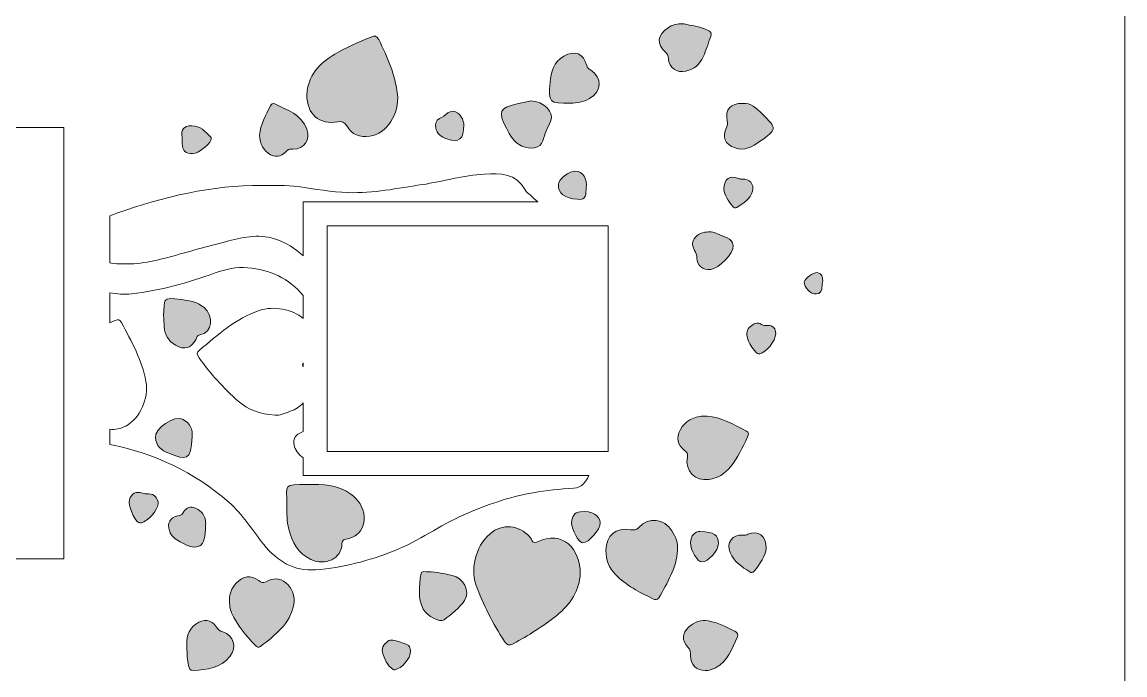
# Model space of a CAD drawing. Header units: inches. Extents: x 0 to 12, y -12 to 0.
# Drawn here: x 6.96 to 12, y -7.65 to -4.67 of the extents above; entities that cross this region are included whole.
import ezdxf

# ---------------------------------------------------------------- set-up
doc = ezdxf.new("R2010")
doc.units = ezdxf.units.IN
doc.header["$MEASUREMENT"] = 0
doc.layers.add('Layer 1', color=7, linetype='Continuous')

# ---------------------------------------------------------------- blocks, each defined once
blk = doc.blocks.new('block 2')
at = {"layer": 'Layer 1', "true_color": 0xffffff}
h = blk.add_hatch(color=7, dxfattribs=at)
h.dxf.hatch_style = 2
edge = h.paths.add_edge_path()
edge.add_spline(control_points=[(9.9879, -4.6808), (9.955, -4.678), (9.9333, -4.6863), (9.914, -4.6986), (9.8648, -4.7302), (9.8606, -4.7733), (9.9032, -4.8107), (9.9135, -4.8197), (9.9145, -4.8281), (9.9155, -4.8399), (9.9187, -4.8818), (9.9548, -4.9072), (9.9957, -4.8969), (10.0323, -4.8878), (10.0599, -4.8656), (10.075, -4.8314), (10.0883, -4.8012), (10.0977, -4.7692), (10.1092, -4.7382), (10.1149, -4.723), (10.1089, -4.7155), (10.0949, -4.7092), (10.0578, -4.6927), (10.0178, -4.6886), (9.9879, -4.6808)], knot_values=[0, 0, 0, 0, 1, 1, 1, 2, 2, 2, 3, 3, 3, 4, 4, 4, 5, 5, 5, 6, 6, 6, 7, 7, 7, 8, 8, 8, 8], degree=3, periodic=1)
h = blk.add_hatch(color=7, dxfattribs=at)
h.dxf.hatch_style = 2
edge = h.paths.add_edge_path()
edge.add_spline(control_points=[(8.4063, -5.1286), (8.4263, -5.1251), (8.4363, -5.128), (8.447, -5.1471), (8.4697, -5.1876), (8.5085, -5.2009), (8.553, -5.1942), (8.6298, -5.1828), (8.6892, -5.0919), (8.6789, -5.0025), (8.6686, -4.9133), (8.6326, -4.8327), (8.5938, -4.753), (8.5849, -4.7348), (8.5746, -4.7342), (8.5582, -4.741), (8.5019, -4.7641), (8.4461, -4.7883), (8.3936, -4.8191), (8.3203, -4.862), (8.2693, -4.9202), (8.2649, -5.0032), (8.2647, -5.0949), (8.3214, -5.1433), (8.4063, -5.1286)], knot_values=[0, 0, 0, 0, 1, 1, 1, 2, 2, 2, 3, 3, 3, 4, 4, 4, 5, 5, 5, 6, 6, 6, 7, 7, 7, 8, 8, 8, 8], degree=3, periodic=1)
h = blk.add_hatch(color=7, dxfattribs=at)
h.dxf.hatch_style = 2
edge = h.paths.add_edge_path()
edge.add_spline(control_points=[(9.4695, -5.0439), (9.4972, -5.0421), (9.5281, -5.0393), (9.5555, -5.0223), (9.6137, -4.9863), (9.6155, -4.9295), (9.5594, -4.8913), (9.5517, -4.886), (9.5457, -4.8813), (9.5429, -4.871), (9.5281, -4.8159), (9.4887, -4.8004), (9.4386, -4.8286), (9.3917, -4.855), (9.3807, -4.9011), (9.3759, -4.9482), (9.3667, -5.0402), (9.3719, -5.0445), (9.4695, -5.0439)], knot_values=[0, 0, 0, 0, 1, 1, 1, 2, 2, 2, 3, 3, 3, 4, 4, 4, 5, 5, 5, 6, 6, 6, 6], degree=3, periodic=1)
h = blk.add_hatch(color=7, dxfattribs=at)
h.dxf.hatch_style = 2
edge = h.paths.add_edge_path()
edge.add_spline(control_points=[(9.2879, -5.0326), (9.2718, -5.0361), (9.2517, -5.0405), (9.2317, -5.045), (9.1437, -5.0645), (9.1364, -5.0791), (9.1761, -5.1578), (9.1928, -5.1907), (9.2108, -5.2225), (9.2466, -5.2392), (9.2848, -5.2571), (9.3323, -5.2488), (9.342, -5.2157), (9.3513, -5.1843), (9.3643, -5.1561), (9.3778, -5.1268), (9.3968, -5.0854), (9.3466, -5.0332), (9.2879, -5.0326)], knot_values=[0, 0, 0, 0, 1, 1, 1, 2, 2, 2, 3, 3, 3, 4, 4, 4, 5, 5, 5, 6, 6, 6, 6], degree=3, periodic=1)
h = blk.add_hatch(color=7, dxfattribs=at)
h.dxf.hatch_style = 2
edge = h.paths.add_edge_path()
edge.add_spline(control_points=[(8.0995, -5.2784), (8.1304, -5.2959), (8.1543, -5.2815), (8.1757, -5.2593), (8.1832, -5.2517), (8.1927, -5.2541), (8.2017, -5.2538), (8.2546, -5.252), (8.2821, -5.212), (8.2647, -5.1624), (8.2404, -5.0932), (8.1756, -5.0748), (8.1188, -5.0466), (8.1107, -5.0426), (8.1026, -5.0474), (8.0987, -5.0554), (8.0771, -5.0995), (8.0521, -5.1425), (8.0497, -5.1886), (8.0506, -5.2311), (8.0669, -5.2598), (8.0995, -5.2784)], knot_values=[0, 0, 0, 0, 1, 1, 1, 2, 2, 2, 3, 3, 3, 4, 4, 4, 5, 5, 5, 6, 6, 6, 7, 7, 7, 7], degree=3, periodic=1)
h = blk.add_hatch(color=7, dxfattribs=at)
h.dxf.hatch_style = 2
edge = h.paths.add_edge_path()
edge.add_spline(control_points=[(8.8703, -5.1138), (8.8535, -5.1195), (8.8512, -5.1376), (8.8537, -5.1551), (8.858, -5.1845), (8.8786, -5.1975), (8.9037, -5.206), (8.9603, -5.2251), (8.9825, -5.2091), (8.9817, -5.1427), (8.9808, -5.1258), (8.9745, -5.1034), (8.9545, -5.089), (8.9172, -5.062), (8.8979, -5.1042), (8.8703, -5.1138)], knot_values=[0, 0, 0, 0, 1, 1, 1, 2, 2, 2, 3, 3, 3, 4, 4, 4, 5, 5, 5, 5], degree=3, periodic=1)
h = blk.add_hatch(color=7, dxfattribs=at)
h.dxf.hatch_style = 2
edge = h.paths.add_edge_path()
edge.add_spline(control_points=[(10.2205, -5.2474), (10.2638, -5.2625), (10.2986, -5.2429), (10.332, -5.2189), (10.4131, -5.1606), (10.4132, -5.1604), (10.3417, -5.0903), (10.317, -5.0661), (10.292, -5.0418), (10.2553, -5.0441), (10.199, -5.0437), (10.1749, -5.0712), (10.1837, -5.1245), (10.1854, -5.135), (10.1866, -5.1436), (10.1815, -5.154), (10.1596, -5.1987), (10.1734, -5.2309), (10.2205, -5.2474)], knot_values=[0, 0, 0, 0, 1, 1, 1, 2, 2, 2, 3, 3, 3, 4, 4, 4, 5, 5, 5, 6, 6, 6, 6], degree=3, periodic=1)
h = blk.add_hatch(color=7, dxfattribs=at)
h.dxf.hatch_style = 2
edge = h.paths.add_edge_path()
edge.add_spline(control_points=[(7.6966, -5.2278), (7.6967, -5.2607), (7.7123, -5.2754), (7.7453, -5.2737), (7.769, -5.2724), (7.8192, -5.2343), (7.8275, -5.2122), (7.8298, -5.206), (7.8299, -5.201), (7.8256, -5.1967), (7.8012, -5.1728), (7.7783, -5.1464), (7.7399, -5.1466), (7.7022, -5.1466), (7.6896, -5.1621), (7.6953, -5.2006), (7.6966, -5.2096), (7.6965, -5.2187), (7.6966, -5.2278)], knot_values=[0, 0, 0, 0, 1, 1, 1, 2, 2, 2, 3, 3, 3, 4, 4, 4, 5, 5, 5, 6, 6, 6, 6], degree=3, periodic=1)
h = blk.add_hatch(color=7, dxfattribs=at)
h.dxf.hatch_style = 2
edge = h.paths.add_edge_path()
edge.add_spline(control_points=[(9.4135, -5.4152), (9.4113, -5.4543), (9.4426, -5.4783), (9.5004, -5.4819), (9.5448, -5.49), (9.5376, -5.4543), (9.5404, -5.4314), (9.5459, -5.3874), (9.5245, -5.3554), (9.493, -5.3537), (9.4632, -5.352), (9.4149, -5.3894), (9.4135, -5.4152)], knot_values=[0, 0, 0, 0, 1, 1, 1, 2, 2, 2, 3, 3, 3, 4, 4, 4, 4], degree=3, periodic=1)
h = blk.add_hatch(color=7, dxfattribs=at)
h.dxf.hatch_style = 2
edge = h.paths.add_edge_path()
edge.add_spline(control_points=[(10.2278, -5.5191), (10.2586, -5.501), (10.2895, -5.4821), (10.2993, -5.4446), (10.3079, -5.4114), (10.2871, -5.3886), (10.2513, -5.3899), (10.2453, -5.3902), (10.2406, -5.3892), (10.2351, -5.387), (10.1961, -5.3717), (10.1702, -5.3885), (10.1692, -5.4358), (10.171, -5.4634), (10.189, -5.4897), (10.2092, -5.5148), (10.2138, -5.5206), (10.2212, -5.5231), (10.2278, -5.5191)], knot_values=[0, 0, 0, 0, 1, 1, 1, 2, 2, 2, 3, 3, 3, 4, 4, 4, 5, 5, 5, 6, 6, 6, 6], degree=3, periodic=1)
h = blk.add_hatch(color=7, dxfattribs=at)
h.dxf.hatch_style = 2
edge = h.paths.add_edge_path()
edge.add_spline(control_points=[(10.1394, -5.64), (10.1215, -5.6297), (10.1017, -5.6294), (10.0825, -5.6328), (10.0534, -5.638), (10.0329, -5.6546), (10.0262, -5.6805), (10.0235, -5.7087), (10.0473, -5.7235), (10.0457, -5.749), (10.0436, -5.784), (10.0746, -5.8078), (10.1088, -5.803), (10.1454, -5.7979), (10.2158, -5.73), (10.2119, -5.6931), (10.208, -5.6568), (10.1658, -5.6553), (10.1394, -5.64)], knot_values=[0, 0, 0, 0, 1, 1, 1, 2, 2, 2, 3, 3, 3, 4, 4, 4, 5, 5, 5, 6, 6, 6, 6], degree=3, periodic=1)
h = blk.add_hatch(color=7, dxfattribs=at)
h.dxf.hatch_style = 2
edge = h.paths.add_edge_path()
edge.add_spline(control_points=[(10.5362, -5.8594), (10.5348, -5.8844), (10.565, -5.9174), (10.5909, -5.9146), (10.6257, -5.9107), (10.6129, -5.8786), (10.6194, -5.8619), (10.6222, -5.8379), (10.617, -5.8208), (10.5945, -5.817), (10.5776, -5.8142), (10.537, -5.8455), (10.5362, -5.8594)], knot_values=[0, 0, 0, 0, 1, 1, 1, 2, 2, 2, 3, 3, 3, 4, 4, 4, 4], degree=3, periodic=1)
h = blk.add_hatch(color=7, dxfattribs=at)
h.dxf.hatch_style = 2
edge = h.paths.add_edge_path()
edge.add_spline(control_points=[(7.7764, -6.1019), (7.8384, -6.0915), (7.8379, -6.0127), (7.7961, -5.9769), (7.7668, -5.9517), (7.7313, -5.945), (7.6943, -5.9404), (7.5959, -5.9282), (7.6193, -5.9372), (7.611, -6.0138), (7.6122, -6.0324), (7.6132, -6.0485), (7.6141, -6.0645), (7.616, -6.102), (7.6341, -6.1296), (7.6658, -6.1486), (7.7056, -6.1723), (7.7386, -6.1626), (7.7592, -6.1207), (7.7633, -6.1123), (7.765, -6.1038), (7.7764, -6.1019)], knot_values=[0, 0, 0, 0, 1, 1, 1, 2, 2, 2, 3, 3, 3, 4, 4, 4, 5, 5, 5, 6, 6, 6, 7, 7, 7, 7], degree=3, periodic=1)
h = blk.add_hatch(color=7, dxfattribs=at)
h.dxf.hatch_style = 2
edge = h.paths.add_edge_path()
edge.add_spline(control_points=[(10.3325, -6.1877), (10.3608, -6.183), (10.4059, -6.1297), (10.4057, -6.0952), (10.4052, -6.0745), (10.396, -6.0573), (10.3672, -6.0581), (10.3581, -6.0584), (10.3486, -6.0596), (10.3405, -6.0539), (10.3209, -6.0403), (10.3057, -6.0514), (10.2909, -6.0629), (10.2731, -6.0768), (10.2708, -6.0958), (10.2766, -6.1159), (10.2837, -6.1405), (10.2977, -6.1614), (10.3151, -6.1801), (10.3198, -6.1852), (10.3239, -6.1891), (10.3325, -6.1877)], knot_values=[0, 0, 0, 0, 1, 1, 1, 2, 2, 2, 3, 3, 3, 4, 4, 4, 5, 5, 5, 6, 6, 6, 7, 7, 7, 7], degree=3, periodic=1)
h = blk.add_hatch(color=7, dxfattribs=at)
h.dxf.hatch_style = 2
edge = h.paths.add_edge_path()
edge.add_spline(control_points=[(7.6979, -6.4863), (7.6604, -6.4672), (7.5699, -6.5289), (7.5736, -6.5708), (7.5768, -6.6083), (7.6011, -6.6293), (7.6345, -6.6421), (7.7165, -6.6734), (7.735, -6.6809), (7.7415, -6.5654), (7.7455, -6.5343), (7.7326, -6.5039), (7.6979, -6.4863)], knot_values=[0, 0, 0, 0, 1, 1, 1, 2, 2, 2, 3, 3, 3, 4, 4, 4, 4], degree=3, periodic=1)
h = blk.add_hatch(color=7, dxfattribs=at)
h.dxf.hatch_style = 2
edge = h.paths.add_edge_path()
edge.add_spline(control_points=[(10.1001, -6.7619), (10.1406, -6.7562), (10.1736, -6.7364), (10.199, -6.7046), (10.2322, -6.6631), (10.2549, -6.6154), (10.2774, -6.5677), (10.2824, -6.5572), (10.2837, -6.5467), (10.2721, -6.5407), (10.2131, -6.5104), (10.1552, -6.4765), (10.0931, -6.4724), (10.0772, -6.4732), (10.0678, -6.4726), (10.0588, -6.4742), (10.0137, -6.4821), (9.9797, -6.5065), (9.9635, -6.5493), (9.9497, -6.5856), (9.9677, -6.6138), (9.9964, -6.6358), (10.0053, -6.6426), (10.0042, -6.6503), (10.0023, -6.6602), (9.9906, -6.7226), (10.0371, -6.7708), (10.1001, -6.7619)], knot_values=[0, 0, 0, 0, 1, 1, 1, 2, 2, 2, 3, 3, 3, 4, 4, 4, 5, 5, 5, 6, 6, 6, 7, 7, 7, 8, 8, 8, 9, 9, 9, 9], degree=3, periodic=1)
h = blk.add_hatch(color=7, dxfattribs=at)
h.dxf.hatch_style = 2
edge = h.paths.add_edge_path()
edge.add_spline(control_points=[(8.1734, -6.8788), (8.1726, -6.9157), (8.1743, -6.9524), (8.1825, -6.9885), (8.1963, -7.0494), (8.2247, -7.0995), (8.284, -7.1275), (8.3478, -7.1578), (8.425, -7.1235), (8.4252, -7.0551), (8.4253, -7.0351), (8.4388, -7.0354), (8.4527, -7.0323), (8.5013, -7.0215), (8.5314, -6.9812), (8.5273, -6.9316), (8.5237, -6.8875), (8.4998, -6.8539), (8.4655, -6.8284), (8.4065, -6.7845), (8.3369, -6.7841), (8.2677, -6.7846), (8.1538, -6.7855), (8.1745, -6.7819), (8.1734, -6.8788)], knot_values=[0, 0, 0, 0, 1, 1, 1, 2, 2, 2, 3, 3, 3, 4, 4, 4, 5, 5, 5, 6, 6, 6, 7, 7, 7, 8, 8, 8, 8], degree=3, periodic=1)
h = blk.add_hatch(color=7, dxfattribs=at)
h.dxf.hatch_style = 2
edge = h.paths.add_edge_path()
edge.add_spline(control_points=[(7.5151, -6.8248), (7.4851, -6.8144), (7.464, -6.8253), (7.4549, -6.8549), (7.448, -6.8772), (7.4764, -6.9482), (7.4969, -6.9586), (7.5006, -6.9604), (7.5057, -6.9609), (7.5098, -6.9601), (7.538, -6.9549), (7.5852, -6.901), (7.5862, -6.8735), (7.5871, -6.8485), (7.5676, -6.8275), (7.5419, -6.8276), (7.5327, -6.8276), (7.5242, -6.828), (7.5151, -6.8248)], knot_values=[0, 0, 0, 0, 1, 1, 1, 2, 2, 2, 3, 3, 3, 4, 4, 4, 5, 5, 5, 6, 6, 6, 6], degree=3, periodic=1)
h = blk.add_hatch(color=7, dxfattribs=at)
h.dxf.hatch_style = 2
edge = h.paths.add_edge_path()
edge.add_spline(control_points=[(7.8032, -6.9728), (7.803, -6.9689), (7.8039, -6.9584), (7.8019, -6.9484), (7.796, -6.9189), (7.7768, -6.8994), (7.7494, -6.8901), (7.7263, -6.8823), (7.7097, -6.8963), (7.6986, -6.9154), (7.6931, -6.925), (7.6855, -6.9261), (7.6763, -6.928), (7.6402, -6.9356), (7.6256, -6.9618), (7.6381, -6.9969), (7.6466, -7.0209), (7.6655, -7.036), (7.6871, -7.0474), (7.7721, -7.0922), (7.802, -7.0745), (7.8032, -6.9728)], knot_values=[0, 0, 0, 0, 1, 1, 1, 2, 2, 2, 3, 3, 3, 4, 4, 4, 5, 5, 5, 6, 6, 6, 7, 7, 7, 7], degree=3, periodic=1)
h = blk.add_hatch(color=7, dxfattribs=at)
h.dxf.hatch_style = 2
edge = h.paths.add_edge_path()
edge.add_spline(control_points=[(9.6042, -6.9603), (9.6029, -6.9256), (9.568, -6.9049), (9.5139, -6.9091), (9.4836, -6.9114), (9.4766, -6.9352), (9.4732, -6.9581), (9.4736, -6.9915), (9.5083, -7.052), (9.5255, -7.0518), (9.5519, -7.0515), (9.6052, -6.9894), (9.6042, -6.9603)], knot_values=[0, 0, 0, 0, 1, 1, 1, 2, 2, 2, 3, 3, 3, 4, 4, 4, 4], degree=3, periodic=1)
h = blk.add_hatch(color=7, dxfattribs=at)
h.dxf.hatch_style = 2
edge = h.paths.add_edge_path()
edge.add_spline(control_points=[(9.7811, -6.9807), (9.7685, -6.9945), (9.7581, -6.9939), (9.7424, -6.9913), (9.6744, -6.9801), (9.6324, -7.0171), (9.6307, -7.0865), (9.6297, -7.1292), (9.6451, -7.1654), (9.6736, -7.1954), (9.7217, -7.2461), (9.783, -7.2773), (9.8454, -7.3064), (9.8557, -7.3112), (9.8655, -7.3148), (9.8721, -7.3028), (9.9103, -7.2339), (9.9525, -7.1665), (9.9575, -7.0848), (9.9608, -7.0518), (9.9485, -7.0234), (9.932, -6.9967), (9.8966, -6.9394), (9.8262, -6.9313), (9.7811, -6.9807)], knot_values=[0, 0, 0, 0, 1, 1, 1, 2, 2, 2, 3, 3, 3, 4, 4, 4, 5, 5, 5, 6, 6, 6, 7, 7, 7, 8, 8, 8, 8], degree=3, periodic=1)
h = blk.add_hatch(color=7, dxfattribs=at)
h.dxf.hatch_style = 2
edge = h.paths.add_edge_path()
edge.add_spline(control_points=[(9.3133, -7.048), (9.2954, -7.0566), (9.2951, -7.0414), (9.2892, -7.033), (9.248, -6.9748), (9.1697, -6.9607), (9.1124, -7.0011), (9.0432, -7.0501), (9.0084, -7.1611), (9.0368, -7.2418), (9.0693, -7.3341), (9.1146, -7.4199), (9.1681, -7.5017), (9.1792, -7.5185), (9.1885, -7.5222), (9.2071, -7.5121), (9.2768, -7.4743), (9.3441, -7.4327), (9.4059, -7.383), (9.4692, -7.3321), (9.5104, -7.2679), (9.5134, -7.1914), (9.5123, -7.0824), (9.4382, -6.9885), (9.3133, -7.048)], knot_values=[0, 0, 0, 0, 1, 1, 1, 2, 2, 2, 3, 3, 3, 4, 4, 4, 5, 5, 5, 6, 6, 6, 7, 7, 7, 8, 8, 8, 8], degree=3, periodic=1)
h = blk.add_hatch(color=7, dxfattribs=at)
h.dxf.hatch_style = 2
edge = h.paths.add_edge_path()
edge.add_spline(control_points=[(10.1443, -7.0548), (10.145, -7.0158), (10.1248, -7.0023), (10.0609, -6.9988), (10.0366, -6.9975), (10.0172, -7.0199), (10.0168, -7.0495), (10.0163, -7.0839), (10.0487, -7.1392), (10.069, -7.1388), (10.0974, -7.1383), (10.1438, -7.0865), (10.1443, -7.0548)], knot_values=[0, 0, 0, 0, 1, 1, 1, 2, 2, 2, 3, 3, 3, 4, 4, 4, 4], degree=3, periodic=1)
h = blk.add_hatch(color=7, dxfattribs=at)
h.dxf.hatch_style = 2
edge = h.paths.add_edge_path()
edge.add_spline(control_points=[(10.3079, -7.1813), (10.3329, -7.1469), (10.3584, -7.1128), (10.3626, -7.0762), (10.3626, -7.0174), (10.3248, -6.9919), (10.279, -7.0124), (10.2713, -7.0158), (10.2643, -7.0165), (10.2559, -7.0158), (10.2076, -7.0119), (10.1791, -7.0514), (10.1976, -7.096), (10.215, -7.1378), (10.2509, -7.1609), (10.2869, -7.1839), (10.295, -7.189), (10.3021, -7.1893), (10.3079, -7.1813)], knot_values=[0, 0, 0, 0, 1, 1, 1, 2, 2, 2, 3, 3, 3, 4, 4, 4, 5, 5, 5, 6, 6, 6, 6], degree=3, periodic=1)
h = blk.add_hatch(color=7, dxfattribs=at)
h.dxf.hatch_style = 2
edge = h.paths.add_edge_path()
edge.add_spline(control_points=[(8.0542, -7.5247), (8.1193, -7.4723), (8.1895, -7.4226), (8.2052, -7.3327), (8.2116, -7.2957), (8.1991, -7.259), (8.169, -7.2337), (8.1415, -7.2107), (8.1089, -7.2122), (8.0789, -7.2291), (8.0641, -7.2374), (8.0576, -7.2317), (8.0465, -7.2238), (8.0092, -7.1973), (7.9736, -7.2023), (7.9424, -7.2359), (7.921, -7.259), (7.9122, -7.2866), (7.9119, -7.3079), (7.9121, -7.3359), (7.9143, -7.3533), (7.9218, -7.3709), (7.9467, -7.4291), (7.9883, -7.4745), (8.0303, -7.5199), (8.0372, -7.5273), (8.0449, -7.5322), (8.0542, -7.5247)], knot_values=[0, 0, 0, 0, 1, 1, 1, 2, 2, 2, 3, 3, 3, 4, 4, 4, 5, 5, 5, 6, 6, 6, 7, 7, 7, 8, 8, 8, 9, 9, 9, 9], degree=3, periodic=1)
h = blk.add_hatch(color=7, dxfattribs=at)
h.dxf.hatch_style = 2
edge = h.paths.add_edge_path()
edge.add_spline(control_points=[(8.8179, -7.1841), (8.8094, -7.1856), (8.7873, -7.1742), (8.7851, -7.1955), (8.7795, -7.2488), (8.7699, -7.3038), (8.7968, -7.3544), (8.8134, -7.3855), (8.8728, -7.4169), (8.8919, -7.4027), (8.9258, -7.3772), (8.9611, -7.3496), (8.9846, -7.3151), (9.0129, -7.2735), (8.9794, -7.2089), (8.9283, -7.2001), (8.8934, -7.1941), (8.859, -7.1827), (8.8179, -7.1841)], knot_values=[0, 0, 0, 0, 1, 1, 1, 2, 2, 2, 3, 3, 3, 4, 4, 4, 5, 5, 5, 6, 6, 6, 6], degree=3, periodic=1)
h = blk.add_hatch(color=7, dxfattribs=at)
h.dxf.hatch_style = 2
edge = h.paths.add_edge_path()
edge.add_spline(control_points=[(7.8814, -7.4578), (7.8687, -7.4534), (7.8605, -7.4475), (7.8527, -7.4362), (7.8276, -7.3998), (7.7939, -7.3964), (7.758, -7.4227), (7.7195, -7.4508), (7.7143, -7.4902), (7.7177, -7.5276), (7.7178, -7.5596), (7.7186, -7.5859), (7.7254, -7.6117), (7.7286, -7.6233), (7.7318, -7.6355), (7.7465, -7.6344), (7.8086, -7.6298), (7.8712, -7.6241), (7.9138, -7.5702), (7.9477, -7.5274), (7.9322, -7.4752), (7.8814, -7.4578)], knot_values=[0, 0, 0, 0, 1, 1, 1, 2, 2, 2, 3, 3, 3, 4, 4, 4, 5, 5, 5, 6, 6, 6, 7, 7, 7, 7], degree=3, periodic=1)
h = blk.add_hatch(color=7, dxfattribs=at)
h.dxf.hatch_style = 2
edge = h.paths.add_edge_path()
edge.add_spline(control_points=[(10.0051, -7.5282), (10.0164, -7.5401), (10.0168, -7.5514), (10.0169, -7.5652), (10.0172, -7.6086), (10.0418, -7.6335), (10.0843, -7.6342), (10.1009, -7.6348), (10.116, -7.6302), (10.1303, -7.6223), (10.1868, -7.5911), (10.2074, -7.5343), (10.2314, -7.48), (10.2371, -7.4673), (10.2285, -7.4602), (10.2192, -7.4554), (10.1804, -7.4358), (10.1416, -7.4156), (10.0983, -7.408), (10.0646, -7.4021), (10.0346, -7.4124), (10.0096, -7.4354), (9.978, -7.4645), (9.9754, -7.497), (10.0051, -7.5282)], knot_values=[0, 0, 0, 0, 1, 1, 1, 2, 2, 2, 3, 3, 3, 4, 4, 4, 5, 5, 5, 6, 6, 6, 7, 7, 7, 8, 8, 8, 8], degree=3, periodic=1)
h = blk.add_hatch(color=7, dxfattribs=at)
h.dxf.hatch_style = 2
edge = h.paths.add_edge_path()
edge.add_spline(control_points=[(8.6393, -7.4969), (8.6221, -7.5103), (8.6046, -7.5254), (8.6109, -7.5509), (8.6187, -7.5823), (8.6322, -7.6108), (8.6594, -7.6306), (8.6609, -7.6317), (8.6639, -7.6311), (8.6661, -7.6308), (8.6972, -7.6272), (8.7384, -7.5804), (8.7386, -7.5453), (8.7376, -7.5408), (8.7369, -7.5325), (8.7337, -7.5254), (8.7284, -7.5132), (8.6497, -7.4888), (8.6393, -7.4969)], knot_values=[0, 0, 0, 0, 1, 1, 1, 2, 2, 2, 3, 3, 3, 4, 4, 4, 5, 5, 5, 6, 6, 6, 6], degree=3, periodic=1)
at = {"layer": 'Layer 1', "lineweight": 0}
blk.add_lwpolyline([(9.6414, -6.579), (9.6414, -6.6335), (9.6065, -6.6335), (9.2031, -6.6335), (8.8928, -6.6335), (8.7349, -6.6335), (8.6942, -6.6335), (8.3831, -6.6335), (8.3586, -6.6335), (8.3586, -6.5174), (8.3586, -6.0914), (8.3586, -5.8682), (8.3586, -5.7554), (8.3586, -5.6961), (8.3586, -5.6027), (9.4992, -5.6027), (9.6414, -5.6027), (9.6414, -5.6753), (9.6414, -6.579)], dxfattribs=at)
for points, knots in [([(9.9879, -4.6808), (9.955, -4.678), (9.9333, -4.6863), (9.914, -4.6986), (9.8648, -4.7302), (9.8606, -4.7733), (9.9032, -4.8107), (9.9135, -4.8197), (9.9145, -4.8281), (9.9155, -4.8399), (9.9187, -4.8818), (9.9548, -4.9072), (9.9957, -4.8969), (10.0323, -4.8878), (10.0599, -4.8656), (10.075, -4.8314), (10.0883, -4.8012), (10.0977, -4.7692), (10.1092, -4.7382), (10.1149, -4.723), (10.1089, -4.7155), (10.0949, -4.7092), (10.0578, -4.6927), (10.0178, -4.6886), (9.9879, -4.6808)], [0, 0, 0, 0, 1, 1, 1, 2, 2, 2, 3, 3, 3, 4, 4, 4, 5, 5, 5, 6, 6, 6, 7, 7, 7, 8, 8, 8, 8]), ([(8.4063, -5.1286), (8.4263, -5.1251), (8.4363, -5.128), (8.447, -5.1471), (8.4697, -5.1876), (8.5085, -5.2009), (8.553, -5.1942), (8.6298, -5.1828), (8.6892, -5.0919), (8.6789, -5.0025), (8.6686, -4.9133), (8.6326, -4.8327), (8.5938, -4.753), (8.5849, -4.7348), (8.5746, -4.7342), (8.5582, -4.741), (8.5019, -4.7641), (8.4461, -4.7883), (8.3936, -4.8191), (8.3203, -4.862), (8.2693, -4.9202), (8.2649, -5.0032), (8.2647, -5.0949), (8.3214, -5.1433), (8.4063, -5.1286)], [0, 0, 0, 0, 1, 1, 1, 2, 2, 2, 3, 3, 3, 4, 4, 4, 5, 5, 5, 6, 6, 6, 7, 7, 7, 8, 8, 8, 8]), ([(9.4695, -5.0439), (9.4972, -5.0421), (9.5281, -5.0393), (9.5555, -5.0223), (9.6137, -4.9863), (9.6155, -4.9295), (9.5594, -4.8913), (9.5517, -4.886), (9.5457, -4.8813), (9.5429, -4.871), (9.5281, -4.8159), (9.4887, -4.8004), (9.4386, -4.8286), (9.3917, -4.855), (9.3807, -4.9011), (9.3759, -4.9482), (9.3667, -5.0402), (9.3719, -5.0445), (9.4695, -5.0439)], [0, 0, 0, 0, 1, 1, 1, 2, 2, 2, 3, 3, 3, 4, 4, 4, 5, 5, 5, 6, 6, 6, 6]), ([(9.2879, -5.0326), (9.2718, -5.0361), (9.2517, -5.0405), (9.2317, -5.045), (9.1437, -5.0645), (9.1364, -5.0791), (9.1761, -5.1578), (9.1928, -5.1907), (9.2108, -5.2225), (9.2466, -5.2392), (9.2848, -5.2571), (9.3323, -5.2488), (9.342, -5.2157), (9.3513, -5.1843), (9.3643, -5.1561), (9.3778, -5.1268), (9.3968, -5.0854), (9.3466, -5.0332), (9.2879, -5.0326)], [0, 0, 0, 0, 1, 1, 1, 2, 2, 2, 3, 3, 3, 4, 4, 4, 5, 5, 5, 6, 6, 6, 6]), ([(8.0995, -5.2784), (8.1304, -5.2959), (8.1543, -5.2815), (8.1757, -5.2593), (8.1832, -5.2517), (8.1927, -5.2541), (8.2017, -5.2538), (8.2546, -5.252), (8.2821, -5.212), (8.2647, -5.1624), (8.2404, -5.0932), (8.1756, -5.0748), (8.1188, -5.0466), (8.1107, -5.0426), (8.1026, -5.0474), (8.0987, -5.0554), (8.0771, -5.0995), (8.0521, -5.1425), (8.0497, -5.1886), (8.0506, -5.2311), (8.0669, -5.2598), (8.0995, -5.2784)], [0, 0, 0, 0, 1, 1, 1, 2, 2, 2, 3, 3, 3, 4, 4, 4, 5, 5, 5, 6, 6, 6, 7, 7, 7, 7]), ([(8.8703, -5.1138), (8.8535, -5.1195), (8.8512, -5.1376), (8.8537, -5.1551), (8.858, -5.1845), (8.8786, -5.1975), (8.9037, -5.206), (8.9603, -5.2251), (8.9825, -5.2091), (8.9817, -5.1427), (8.9808, -5.1258), (8.9745, -5.1034), (8.9545, -5.089), (8.9172, -5.062), (8.8979, -5.1042), (8.8703, -5.1138)], [0, 0, 0, 0, 1, 1, 1, 2, 2, 2, 3, 3, 3, 4, 4, 4, 5, 5, 5, 5]), ([(10.2205, -5.2474), (10.2638, -5.2625), (10.2986, -5.2429), (10.332, -5.2189), (10.4131, -5.1606), (10.4132, -5.1604), (10.3417, -5.0903), (10.317, -5.0661), (10.292, -5.0418), (10.2553, -5.0441), (10.199, -5.0437), (10.1749, -5.0712), (10.1837, -5.1245), (10.1854, -5.135), (10.1866, -5.1436), (10.1815, -5.154), (10.1596, -5.1987), (10.1734, -5.2309), (10.2205, -5.2474)], [0, 0, 0, 0, 1, 1, 1, 2, 2, 2, 3, 3, 3, 4, 4, 4, 5, 5, 5, 6, 6, 6, 6]), ([(6.3606, -5.154), (6.3606, -5.154), (7.0187, -5.154), (7.0187, -5.154), (7.0187, -5.154), (7.0771, -5.154), (7.0771, -5.154), (7.0771, -5.154), (7.1564, -5.154), (7.1564, -5.154), (7.1564, -5.154), (7.1564, -5.2881), (7.1564, -5.2881), (7.1564, -5.2881), (7.1564, -5.4411), (7.1564, -5.4411), (7.1564, -5.4411), (7.1564, -5.5149), (7.1564, -5.5149), (7.1564, -5.5149), (7.1564, -5.8461), (7.1564, -5.8461), (7.1564, -5.8461), (7.1564, -6.1772), (7.1564, -6.1772), (7.1564, -6.1772), (7.1564, -6.4674), (7.1564, -6.4674), (7.1564, -6.4674), (7.1564, -6.577), (7.1564, -6.577), (7.1564, -6.577), (7.1564, -6.6783), (7.1564, -6.6783), (7.1564, -6.6783), (7.1564, -6.7538), (7.1564, -6.7538), (7.1564, -6.7538), (7.1564, -7.1022), (7.1564, -7.1022), (7.1564, -7.1022), (7.1564, -7.1238), (7.1564, -7.1238), (7.1564, -7.1238), (6.9864, -7.1238), (6.9864, -7.1238), (6.9864, -7.1238), (6.5675, -7.1238), (6.5675, -7.1238), (6.5675, -7.1238), (6.2478, -7.1238), (6.2478, -7.1238), (6.2478, -7.1238), (5.6067, -7.1238), (5.6067, -7.1238), (5.6067, -7.1238), (5.1182, -7.1238), (5.1182, -7.1238), (5.1182, -7.1238), (4.8867, -7.1238), (4.8867, -7.1238), (4.8867, -7.1238), (4.7047, -7.1238), (4.7047, -7.1238), (4.7047, -7.1238), (4.7047, -7.1163), (4.7047, -7.1163), (4.7047, -7.1163), (4.7047, -6.6588), (4.7047, -6.6588), (4.7047, -6.6588), (4.7047, -6.406), (4.7047, -6.406), (4.7047, -6.406), (4.7047, -5.8933), (4.7047, -5.8933), (4.7047, -5.8933), (4.7047, -5.8388), (4.7047, -5.8388), (4.7047, -5.8388), (4.7047, -5.4395), (4.7047, -5.4395), (4.7047, -5.4395), (4.7047, -5.3114), (4.7047, -5.3114), (4.7047, -5.3114), (4.7047, -5.154), (4.7047, -5.154), (4.7047, -5.154), (4.7615, -5.154), (4.7615, -5.154), (4.7615, -5.154), (4.9396, -5.154), (4.9396, -5.154), (4.9464, -5.1567), (4.9532, -5.1595), (4.9599, -5.1622), (4.9696, -5.1663), (4.9782, -5.1633), (4.9826, -5.154), (4.9826, -5.154), (5.7076, -5.154), (5.7076, -5.154), (5.7076, -5.154), (6.3606, -5.154), (6.3606, -5.154)], [0, 0, 0, 0, 1, 1, 1, 2, 2, 2, 3, 3, 3, 4, 4, 4, 5, 5, 5, 6, 6, 6, 7, 7, 7, 8, 8, 8, 9, 9, 9, 10, 10, 10, 11, 11, 11, 12, 12, 12, 13, 13, 13, 14, 14, 14, 15, 15, 15, 16, 16, 16, 17, 17, 17, 18, 18, 18, 19, 19, 19, 20, 20, 20, 21, 21, 21, 22, 22, 22, 23, 23, 23, 24, 24, 24, 25, 25, 25, 26, 26, 26, 27, 27, 27, 28, 28, 28, 29, 29, 29, 30, 30, 30, 31, 31, 31, 32, 32, 32, 33, 33, 33, 34, 34, 34, 35, 35, 35, 35]), ([(7.6966, -5.2278), (7.6967, -5.2607), (7.7123, -5.2754), (7.7453, -5.2737), (7.769, -5.2724), (7.8192, -5.2343), (7.8275, -5.2122), (7.8298, -5.206), (7.8299, -5.201), (7.8256, -5.1967), (7.8012, -5.1728), (7.7783, -5.1464), (7.7399, -5.1466), (7.7022, -5.1466), (7.6896, -5.1621), (7.6953, -5.2006), (7.6966, -5.2096), (7.6965, -5.2187), (7.6966, -5.2278)], [0, 0, 0, 0, 1, 1, 1, 2, 2, 2, 3, 3, 3, 4, 4, 4, 5, 5, 5, 6, 6, 6, 6]), ([(7.3979, -5.545), (7.6126, -5.4721), (7.8308, -5.416), (8.06, -5.4188), (8.115, -5.4195), (8.1701, -5.4167), (8.2253, -5.4243), (8.3013, -5.4347), (8.3774, -5.4486), (8.4539, -5.4515), (8.5676, -5.456), (8.6794, -5.4318), (8.7918, -5.4152), (8.8868, -5.401), (8.9794, -5.3721), (9.0762, -5.367), (9.1494, -5.3631), (9.2199, -5.3629), (9.2615, -5.4393), (9.2667, -5.4489), (9.2772, -5.4557), (9.2856, -5.4636), (9.2964, -5.474), (9.3076, -5.4839), (9.3193, -5.4931), (9.3193, -5.4931), (8.2489, -5.4931), (8.2489, -5.4931), (8.2489, -5.4931), (8.2489, -5.7407), (8.2489, -5.7407), (8.2114, -5.7067), (8.1689, -5.679), (8.1174, -5.6625), (8.0403, -5.6378), (7.9672, -5.6581), (7.8943, -5.676), (7.7997, -5.6993), (7.7067, -5.7278), (7.6125, -5.7524), (7.5315, -5.7732), (7.4492, -5.785), (7.366, -5.7728), (7.366, -5.7728), (7.366, -5.5582), (7.366, -5.5582), (7.3764, -5.5532), (7.3871, -5.5486), (7.3979, -5.545)], [0, 0, 0, 0, 1, 1, 1, 2, 2, 2, 3, 3, 3, 4, 4, 4, 5, 5, 5, 6, 6, 6, 7, 7, 7, 8, 8, 8, 9, 9, 9, 10, 10, 10, 11, 11, 11, 12, 12, 12, 13, 13, 13, 14, 14, 14, 15, 15, 15, 16, 16, 16, 16]), ([(9.4135, -5.4152), (9.4113, -5.4543), (9.4426, -5.4783), (9.5004, -5.4819), (9.5448, -5.49), (9.5376, -5.4543), (9.5404, -5.4314), (9.5459, -5.3874), (9.5245, -5.3554), (9.493, -5.3537), (9.4632, -5.352), (9.4149, -5.3894), (9.4135, -5.4152)], [0, 0, 0, 0, 1, 1, 1, 2, 2, 2, 3, 3, 3, 4, 4, 4, 4]), ([(10.2278, -5.5191), (10.2586, -5.501), (10.2895, -5.4821), (10.2993, -5.4446), (10.3079, -5.4114), (10.2871, -5.3886), (10.2513, -5.3899), (10.2453, -5.3902), (10.2406, -5.3892), (10.2351, -5.387), (10.1961, -5.3717), (10.1702, -5.3885), (10.1692, -5.4358), (10.171, -5.4634), (10.189, -5.4897), (10.2092, -5.5148), (10.2138, -5.5206), (10.2212, -5.5231), (10.2278, -5.5191)], [0, 0, 0, 0, 1, 1, 1, 2, 2, 2, 3, 3, 3, 4, 4, 4, 5, 5, 5, 6, 6, 6, 6]), ([(10.1394, -5.64), (10.1215, -5.6297), (10.1017, -5.6294), (10.0825, -5.6328), (10.0534, -5.638), (10.0329, -5.6546), (10.0262, -5.6805), (10.0235, -5.7087), (10.0473, -5.7235), (10.0457, -5.749), (10.0436, -5.784), (10.0746, -5.8078), (10.1088, -5.803), (10.1454, -5.7979), (10.2158, -5.73), (10.2119, -5.6931), (10.208, -5.6568), (10.1658, -5.6553), (10.1394, -5.64)], [0, 0, 0, 0, 1, 1, 1, 2, 2, 2, 3, 3, 3, 4, 4, 4, 5, 5, 5, 6, 6, 6, 6]), ([(9.4824, -6.8022), (9.4203, -6.8053), (9.3593, -6.8121), (9.2979, -6.8227), (9.1872, -6.8415), (9.0833, -6.8786), (8.9815, -6.9235), (8.8722, -6.9717), (8.7757, -7.0433), (8.6643, -7.0877), (8.5483, -7.1336), (8.4287, -7.1647), (8.3051, -7.1745), (8.2064, -7.1827), (8.1294, -7.1343), (8.0685, -7.0588), (8.0158, -6.9938), (7.9729, -6.9214), (7.9087, -6.8656), (7.7497, -6.7271), (7.5672, -6.6418), (7.366, -6.6022), (7.366, -6.6022), (7.366, -6.5327), (7.366, -6.5327), (7.3892, -6.5356), (7.4142, -6.5307), (7.4385, -6.5177), (7.5031, -6.4832), (7.5446, -6.3932), (7.5307, -6.3139), (7.5135, -6.2163), (7.464, -6.1315), (7.419, -6.0453), (7.4079, -6.024), (7.3915, -6.0342), (7.3776, -6.0408), (7.3737, -6.0428), (7.3699, -6.0446), (7.366, -6.0465), (7.366, -6.0465), (7.366, -5.9088), (7.366, -5.9088), (7.3978, -5.9158), (7.4306, -5.9178), (7.4643, -5.914), (7.5961, -5.8993), (7.7224, -5.8642), (7.8465, -5.8186), (7.8933, -5.8015), (7.9447, -5.7895), (7.9951, -5.7945), (8.0958, -5.8046), (8.1831, -5.8421), (8.2489, -5.9218), (8.2489, -5.9218), (8.2489, -6.0264), (8.2489, -6.0264), (8.1973, -5.9845), (8.1146, -5.9676), (8.0482, -5.99), (7.9408, -6.0262), (7.8597, -6.1014), (7.7746, -6.1711), (7.7609, -6.1823), (7.7626, -6.1918), (7.7728, -6.2058), (7.8257, -6.2784), (7.8843, -6.3458), (7.9522, -6.4045), (7.9966, -6.4428), (8.0498, -6.4636), (8.1206, -6.4678), (8.138, -6.4717), (8.1639, -6.4591), (8.1896, -6.4506), (8.2141, -6.4424), (8.234, -6.4284), (8.2489, -6.4112), (8.2489, -6.4112), (8.2489, -6.5428), (8.2489, -6.5428), (8.2465, -6.5438), (8.2443, -6.5447), (8.2419, -6.5457), (8.2165, -6.5563), (8.1997, -6.5745), (8.2065, -6.6046), (8.2115, -6.6265), (8.2272, -6.6475), (8.2489, -6.6635), (8.2489, -6.6635), (8.2489, -6.7431), (8.2489, -6.7431), (8.2489, -6.7431), (9.5532, -6.7431), (9.5532, -6.7431), (9.5383, -6.7721), (9.5211, -6.8004), (9.4824, -6.8022)], [0, 0, 0, 0, 1, 1, 1, 2, 2, 2, 3, 3, 3, 4, 4, 4, 5, 5, 5, 6, 6, 6, 7, 7, 7, 8, 8, 8, 9, 9, 9, 10, 10, 10, 11, 11, 11, 12, 12, 12, 13, 13, 13, 14, 14, 14, 15, 15, 15, 16, 16, 16, 17, 17, 17, 18, 18, 18, 19, 19, 19, 20, 20, 20, 21, 21, 21, 22, 22, 22, 23, 23, 23, 24, 24, 24, 25, 25, 25, 26, 26, 26, 27, 27, 27, 28, 28, 28, 29, 29, 29, 30, 30, 30, 31, 31, 31, 32, 32, 32, 33, 33, 33, 33]), ([(10.5362, -5.8594), (10.5348, -5.8844), (10.565, -5.9174), (10.5909, -5.9146), (10.6257, -5.9107), (10.6129, -5.8786), (10.6194, -5.8619), (10.6222, -5.8379), (10.617, -5.8208), (10.5945, -5.817), (10.5776, -5.8142), (10.537, -5.8455), (10.5362, -5.8594)], [0, 0, 0, 0, 1, 1, 1, 2, 2, 2, 3, 3, 3, 4, 4, 4, 4]), ([(7.7764, -6.1019), (7.8384, -6.0915), (7.8379, -6.0127), (7.7961, -5.9769), (7.7668, -5.9517), (7.7313, -5.945), (7.6943, -5.9404), (7.5959, -5.9282), (7.6193, -5.9372), (7.611, -6.0138), (7.6122, -6.0324), (7.6132, -6.0485), (7.6141, -6.0645), (7.616, -6.102), (7.6341, -6.1296), (7.6658, -6.1486), (7.7056, -6.1723), (7.7386, -6.1626), (7.7592, -6.1207), (7.7633, -6.1123), (7.765, -6.1038), (7.7764, -6.1019)], [0, 0, 0, 0, 1, 1, 1, 2, 2, 2, 3, 3, 3, 4, 4, 4, 5, 5, 5, 6, 6, 6, 7, 7, 7, 7]), ([(10.3325, -6.1877), (10.3608, -6.183), (10.4059, -6.1297), (10.4057, -6.0952), (10.4052, -6.0745), (10.396, -6.0573), (10.3672, -6.0581), (10.3581, -6.0584), (10.3486, -6.0596), (10.3405, -6.0539), (10.3209, -6.0403), (10.3057, -6.0514), (10.2909, -6.0629), (10.2731, -6.0768), (10.2708, -6.0958), (10.2766, -6.1159), (10.2837, -6.1405), (10.2977, -6.1614), (10.3151, -6.1801), (10.3198, -6.1852), (10.3239, -6.1891), (10.3325, -6.1877)], [0, 0, 0, 0, 1, 1, 1, 2, 2, 2, 3, 3, 3, 4, 4, 4, 5, 5, 5, 6, 6, 6, 7, 7, 7, 7]), ([(8.2489, -6.2477), (8.2446, -6.2405), (8.2442, -6.2355), (8.2489, -6.2294), (8.2489, -6.2294), (8.2489, -6.2477), (8.2489, -6.2477)], [0, 0, 0, 0, 1, 1, 1, 2, 2, 2, 2]), ([(7.6979, -6.4863), (7.6604, -6.4672), (7.5699, -6.5289), (7.5736, -6.5708), (7.5768, -6.6083), (7.6011, -6.6293), (7.6345, -6.6421), (7.7165, -6.6734), (7.735, -6.6809), (7.7415, -6.5654), (7.7455, -6.5343), (7.7326, -6.5039), (7.6979, -6.4863)], [0, 0, 0, 0, 1, 1, 1, 2, 2, 2, 3, 3, 3, 4, 4, 4, 4]), ([(10.1001, -6.7619), (10.1406, -6.7562), (10.1736, -6.7364), (10.199, -6.7046), (10.2322, -6.6631), (10.2549, -6.6154), (10.2774, -6.5677), (10.2824, -6.5572), (10.2837, -6.5467), (10.2721, -6.5407), (10.2131, -6.5104), (10.1552, -6.4765), (10.0931, -6.4724), (10.0772, -6.4732), (10.0678, -6.4726), (10.0588, -6.4742), (10.0137, -6.4821), (9.9797, -6.5065), (9.9635, -6.5493), (9.9497, -6.5856), (9.9677, -6.6138), (9.9964, -6.6358), (10.0053, -6.6426), (10.0042, -6.6503), (10.0023, -6.6602), (9.9906, -6.7226), (10.0371, -6.7708), (10.1001, -6.7619)], [0, 0, 0, 0, 1, 1, 1, 2, 2, 2, 3, 3, 3, 4, 4, 4, 5, 5, 5, 6, 6, 6, 7, 7, 7, 8, 8, 8, 9, 9, 9, 9]), ([(8.1734, -6.8788), (8.1726, -6.9157), (8.1743, -6.9524), (8.1825, -6.9885), (8.1963, -7.0494), (8.2247, -7.0995), (8.284, -7.1275), (8.3478, -7.1578), (8.425, -7.1235), (8.4252, -7.0551), (8.4253, -7.0351), (8.4388, -7.0354), (8.4527, -7.0323), (8.5013, -7.0215), (8.5314, -6.9812), (8.5273, -6.9316), (8.5237, -6.8875), (8.4998, -6.8539), (8.4655, -6.8284), (8.4065, -6.7845), (8.3369, -6.7841), (8.2677, -6.7846), (8.1538, -6.7855), (8.1745, -6.7819), (8.1734, -6.8788)], [0, 0, 0, 0, 1, 1, 1, 2, 2, 2, 3, 3, 3, 4, 4, 4, 5, 5, 5, 6, 6, 6, 7, 7, 7, 8, 8, 8, 8]), ([(7.5151, -6.8248), (7.4851, -6.8144), (7.464, -6.8253), (7.4549, -6.8549), (7.448, -6.8772), (7.4764, -6.9482), (7.4969, -6.9586), (7.5006, -6.9604), (7.5057, -6.9609), (7.5098, -6.9601), (7.538, -6.9549), (7.5852, -6.901), (7.5862, -6.8735), (7.5871, -6.8485), (7.5676, -6.8275), (7.5419, -6.8276), (7.5327, -6.8276), (7.5242, -6.828), (7.5151, -6.8248)], [0, 0, 0, 0, 1, 1, 1, 2, 2, 2, 3, 3, 3, 4, 4, 4, 5, 5, 5, 6, 6, 6, 6]), ([(7.8032, -6.9728), (7.803, -6.9689), (7.8039, -6.9584), (7.8019, -6.9484), (7.796, -6.9189), (7.7768, -6.8994), (7.7494, -6.8901), (7.7263, -6.8823), (7.7097, -6.8963), (7.6986, -6.9154), (7.6931, -6.925), (7.6855, -6.9261), (7.6763, -6.928), (7.6402, -6.9356), (7.6256, -6.9618), (7.6381, -6.9969), (7.6466, -7.0209), (7.6655, -7.036), (7.6871, -7.0474), (7.7721, -7.0922), (7.802, -7.0745), (7.8032, -6.9728)], [0, 0, 0, 0, 1, 1, 1, 2, 2, 2, 3, 3, 3, 4, 4, 4, 5, 5, 5, 6, 6, 6, 7, 7, 7, 7]), ([(9.6042, -6.9603), (9.6029, -6.9256), (9.568, -6.9049), (9.5139, -6.9091), (9.4836, -6.9114), (9.4766, -6.9352), (9.4732, -6.9581), (9.4736, -6.9915), (9.5083, -7.052), (9.5255, -7.0518), (9.5519, -7.0515), (9.6052, -6.9894), (9.6042, -6.9603)], [0, 0, 0, 0, 1, 1, 1, 2, 2, 2, 3, 3, 3, 4, 4, 4, 4]), ([(9.7811, -6.9807), (9.7685, -6.9945), (9.7581, -6.9939), (9.7424, -6.9913), (9.6744, -6.9801), (9.6324, -7.0171), (9.6307, -7.0865), (9.6297, -7.1292), (9.6451, -7.1654), (9.6736, -7.1954), (9.7217, -7.2461), (9.783, -7.2773), (9.8454, -7.3064), (9.8557, -7.3112), (9.8655, -7.3148), (9.8721, -7.3028), (9.9103, -7.2339), (9.9525, -7.1665), (9.9575, -7.0848), (9.9608, -7.0518), (9.9485, -7.0234), (9.932, -6.9967), (9.8966, -6.9394), (9.8262, -6.9313), (9.7811, -6.9807)], [0, 0, 0, 0, 1, 1, 1, 2, 2, 2, 3, 3, 3, 4, 4, 4, 5, 5, 5, 6, 6, 6, 7, 7, 7, 8, 8, 8, 8]), ([(9.3133, -7.048), (9.2954, -7.0566), (9.2951, -7.0414), (9.2892, -7.033), (9.248, -6.9748), (9.1697, -6.9607), (9.1124, -7.0011), (9.0432, -7.0501), (9.0084, -7.1611), (9.0368, -7.2418), (9.0693, -7.3341), (9.1146, -7.4199), (9.1681, -7.5017), (9.1792, -7.5185), (9.1885, -7.5222), (9.2071, -7.5121), (9.2768, -7.4743), (9.3441, -7.4327), (9.4059, -7.383), (9.4692, -7.3321), (9.5104, -7.2679), (9.5134, -7.1914), (9.5123, -7.0824), (9.4382, -6.9885), (9.3133, -7.048)], [0, 0, 0, 0, 1, 1, 1, 2, 2, 2, 3, 3, 3, 4, 4, 4, 5, 5, 5, 6, 6, 6, 7, 7, 7, 8, 8, 8, 8]), ([(10.1443, -7.0548), (10.145, -7.0158), (10.1248, -7.0023), (10.0609, -6.9988), (10.0366, -6.9975), (10.0172, -7.0199), (10.0168, -7.0495), (10.0163, -7.0839), (10.0487, -7.1392), (10.069, -7.1388), (10.0974, -7.1383), (10.1438, -7.0865), (10.1443, -7.0548)], [0, 0, 0, 0, 1, 1, 1, 2, 2, 2, 3, 3, 3, 4, 4, 4, 4]), ([(10.3079, -7.1813), (10.3329, -7.1469), (10.3584, -7.1128), (10.3626, -7.0762), (10.3626, -7.0174), (10.3248, -6.9919), (10.279, -7.0124), (10.2713, -7.0158), (10.2643, -7.0165), (10.2559, -7.0158), (10.2076, -7.0119), (10.1791, -7.0514), (10.1976, -7.096), (10.215, -7.1378), (10.2509, -7.1609), (10.2869, -7.1839), (10.295, -7.189), (10.3021, -7.1893), (10.3079, -7.1813)], [0, 0, 0, 0, 1, 1, 1, 2, 2, 2, 3, 3, 3, 4, 4, 4, 5, 5, 5, 6, 6, 6, 6]), ([(8.0542, -7.5247), (8.1193, -7.4723), (8.1895, -7.4226), (8.2052, -7.3327), (8.2116, -7.2957), (8.1991, -7.259), (8.169, -7.2337), (8.1415, -7.2107), (8.1089, -7.2122), (8.0789, -7.2291), (8.0641, -7.2374), (8.0576, -7.2317), (8.0465, -7.2238), (8.0092, -7.1973), (7.9736, -7.2023), (7.9424, -7.2359), (7.921, -7.259), (7.9122, -7.2866), (7.9119, -7.3079), (7.9121, -7.3359), (7.9143, -7.3533), (7.9218, -7.3709), (7.9467, -7.4291), (7.9883, -7.4745), (8.0303, -7.5199), (8.0372, -7.5273), (8.0449, -7.5322), (8.0542, -7.5247)], [0, 0, 0, 0, 1, 1, 1, 2, 2, 2, 3, 3, 3, 4, 4, 4, 5, 5, 5, 6, 6, 6, 7, 7, 7, 8, 8, 8, 9, 9, 9, 9]), ([(8.8179, -7.1841), (8.8094, -7.1856), (8.7873, -7.1742), (8.7851, -7.1955), (8.7795, -7.2488), (8.7699, -7.3038), (8.7968, -7.3544), (8.8134, -7.3855), (8.8728, -7.4169), (8.8919, -7.4027), (8.9258, -7.3772), (8.9611, -7.3496), (8.9846, -7.3151), (9.0129, -7.2735), (8.9794, -7.2089), (8.9283, -7.2001), (8.8934, -7.1941), (8.859, -7.1827), (8.8179, -7.1841)], [0, 0, 0, 0, 1, 1, 1, 2, 2, 2, 3, 3, 3, 4, 4, 4, 5, 5, 5, 6, 6, 6, 6]), ([(7.8814, -7.4578), (7.8687, -7.4534), (7.8605, -7.4475), (7.8527, -7.4362), (7.8276, -7.3998), (7.7939, -7.3964), (7.758, -7.4227), (7.7195, -7.4508), (7.7143, -7.4902), (7.7177, -7.5276), (7.7178, -7.5596), (7.7186, -7.5859), (7.7254, -7.6117), (7.7286, -7.6233), (7.7318, -7.6355), (7.7465, -7.6344), (7.8086, -7.6298), (7.8712, -7.6241), (7.9138, -7.5702), (7.9477, -7.5274), (7.9322, -7.4752), (7.8814, -7.4578)], [0, 0, 0, 0, 1, 1, 1, 2, 2, 2, 3, 3, 3, 4, 4, 4, 5, 5, 5, 6, 6, 6, 7, 7, 7, 7]), ([(10.0051, -7.5282), (10.0164, -7.5401), (10.0168, -7.5514), (10.0169, -7.5652), (10.0172, -7.6086), (10.0418, -7.6335), (10.0843, -7.6342), (10.1009, -7.6348), (10.116, -7.6302), (10.1303, -7.6223), (10.1868, -7.5911), (10.2074, -7.5343), (10.2314, -7.48), (10.2371, -7.4673), (10.2285, -7.4602), (10.2192, -7.4554), (10.1804, -7.4358), (10.1416, -7.4156), (10.0983, -7.408), (10.0646, -7.4021), (10.0346, -7.4124), (10.0096, -7.4354), (9.978, -7.4645), (9.9754, -7.497), (10.0051, -7.5282)], [0, 0, 0, 0, 1, 1, 1, 2, 2, 2, 3, 3, 3, 4, 4, 4, 5, 5, 5, 6, 6, 6, 7, 7, 7, 8, 8, 8, 8]), ([(8.6393, -7.4969), (8.6221, -7.5103), (8.6046, -7.5254), (8.6109, -7.5509), (8.6187, -7.5823), (8.6322, -7.6108), (8.6594, -7.6306), (8.6609, -7.6317), (8.6639, -7.6311), (8.6661, -7.6308), (8.6972, -7.6272), (8.7384, -7.5804), (8.7386, -7.5453), (8.7376, -7.5408), (8.7369, -7.5325), (8.7337, -7.5254), (8.7284, -7.5132), (8.6497, -7.4888), (8.6393, -7.4969)], [0, 0, 0, 0, 1, 1, 1, 2, 2, 2, 3, 3, 3, 4, 4, 4, 5, 5, 5, 6, 6, 6, 6])]:
    blk.add_open_spline(points, degree=3, knots=knots, dxfattribs=at)

msp = doc.modelspace()

# ---------------------------------------------------------------- linework, layer by layer
at = {"layer": 'Layer 1', "lineweight": 0}
msp.add_lwpolyline([(12, -12), (0, -12), (0, 0), (12, 0), (12, -12)], dxfattribs=at)

# ---------------------------------------------------------------- block references
at = {"layer": 'Layer 1'}
msp.add_blockref('block 2', (0, 0), dxfattribs=at)

doc.saveas('drawing.dxf')
